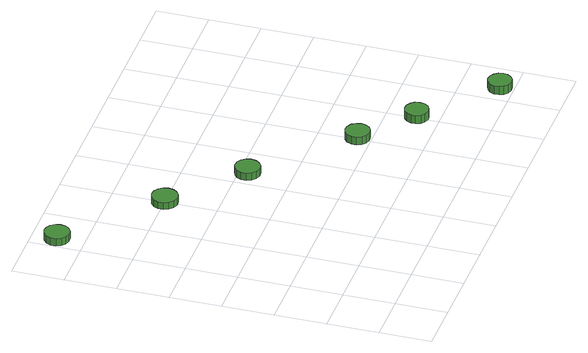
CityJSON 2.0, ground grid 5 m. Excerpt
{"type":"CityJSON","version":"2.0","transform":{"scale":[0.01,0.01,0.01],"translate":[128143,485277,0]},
"CityObjects":{
"tree1":{"type":"SolitaryVegetationObject","attributes":{"function":"something"},"geometry":[{"type":"MultiSurface","lod":"1","boundaries":[[[0,1,2,3,4,5,6,7,8,9,10,11,12,13,14]],[[15,16,17,18,19,20,21,22,23,24,25,26,27,28,29]],[[0,29,28,1]],[[1,28,27,2]],[[2,27,26,3]],[[3,26,25,4]],[[4,25,24,5]],[[5,24,23,6]],[[6,23,22,7]],[[7,22,21,8]],[[8,21,20,9]],[[9,20,19,10]],[[10,19,18,11]],[[11,18,17,12]],[[12,17,16,13]],[[13,16,15,14]],[[14,15,29,0]]]}]},
"tree2":{"type":"SolitaryVegetationObject","attributes":{"function":"something"},"geometry":[{"type":"MultiSurface","lod":"1","boundaries":[[[30,31,32,33,34,35,36,37,38,39,40,41,42,43,44]],[[45,46,47,48,49,50,51,52,53,54,55,56,57,58,59]],[[30,59,58,31]],[[31,58,57,32]],[[32,57,56,33]],[[33,56,55,34]],[[34,55,54,35]],[[35,54,53,36]],[[36,53,52,37]],[[37,52,51,38]],[[38,51,50,39]],[[39,50,49,40]],[[40,49,48,41]],[[41,48,47,42]],[[42,47,46,43]],[[43,46,45,44]],[[44,45,59,30]]]}]},
"tree3":{"type":"SolitaryVegetationObject","attributes":{"function":"something"},"geometry":[{"type":"MultiSurface","lod":"1","boundaries":[[[60,61,62,63,64,65,66,67,68,69,70,71,72,73,74]],[[75,76,77,78,79,80,81,82,83,84,85,86,87,88,89]],[[60,89,88,61]],[[61,88,87,62]],[[62,87,86,63]],[[63,86,85,64]],[[64,85,84,65]],[[65,84,83,66]],[[66,83,82,67]],[[67,82,81,68]],[[68,81,80,69]],[[69,80,79,70]],[[70,79,78,71]],[[71,78,77,72]],[[72,77,76,73]],[[73,76,75,74]],[[74,75,89,60]]]}]},
"tree4":{"type":"SolitaryVegetationObject","attributes":{"function":"something"},"geometry":[{"type":"MultiSurface","lod":"1","boundaries":[[[90,91,92,93,94,95,96,97,98,99,100,101,102,103,104]],[[105,106,107,108,109,110,111,112,113,114,115,116,117,118,119]],[[90,119,118,91]],[[91,118,117,92]],[[92,117,116,93]],[[93,116,115,94]],[[94,115,114,95]],[[95,114,113,96]],[[96,113,112,97]],[[97,112,111,98]],[[98,111,110,99]],[[99,110,109,100]],[[100,109,108,101]],[[101,108,107,102]],[[102,107,106,103]],[[103,106,105,104]],[[104,105,119,90]]]}]},
"tree5":{"type":"SolitaryVegetationObject","attributes":{"function":"something"},"geometry":[{"type":"MultiSurface","lod":"1","boundaries":[[[120,121,122,123,124,125,126,127,128,129,130,131,132,133,134]],[[135,136,137,138,139,140,141,142,143,144,145,146,147,148,149]],[[120,149,148,121]],[[121,148,147,122]],[[122,147,146,123]],[[123,146,145,124]],[[124,145,144,125]],[[125,144,143,126]],[[126,143,142,127]],[[127,142,141,128]],[[128,141,140,129]],[[129,140,139,130]],[[130,139,138,131]],[[131,138,137,132]],[[132,137,136,133]],[[133,136,135,134]],[[134,135,149,120]]]}]},
"tree6":{"type":"SolitaryVegetationObject","attributes":{"function":"something"},"geometry":[{"type":"MultiSurface","lod":"1","boundaries":[[[150,151,152,153,154,155,156,157,158,159,160,161,162,163,164]],[[165,166,167,168,169,170,171,172,173,174,175,176,177,178,179]],[[150,179,178,151]],[[151,178,177,152]],[[152,177,176,153]],[[153,176,175,154]],[[154,175,174,155]],[[155,174,173,156]],[[156,173,172,157]],[[157,172,171,158]],[[158,171,170,159]],[[159,170,169,160]],[[160,169,168,161]],[[161,168,167,162]],[[162,167,166,163]],[[163,166,165,164]],[[164,165,179,150]]]}]}
},
"vertices":[
[245,3262,97],[235,3311,97],[205,3352,97],[161,3377,97],[111,3383,97],[63,3367,97],[26,3333,97],[5,3287,97],[5,3237,97],[26,3191,97],[63,3157,97],[111,3142,97],[161,3147,97],[205,3172,97],[235,3213,97],[235,3213,21],[205,3172,21],[161,3147,21],[111,3142,21],[63,3157,21],[26,3191,21],[5,3237,21],[5,3287,21],[26,3333,21],[63,3367,21],[111,3383,21],[161,3377,21],[205,3352,21],[235,3311,21],[245,3262,21],
[1116,2501,91],[1106,2551,91],[1075,2593,91],[1030,2619,91],[979,2625,91],[929,2609,91],[891,2574,91],[870,2527,91],[870,2475,91],[891,2428,91],[929,2393,91],[979,2377,91],[1030,2382,91],[1075,2408,91],[1106,2450,91],[1106,2450,19],[1075,2408,19],[1030,2382,19],[979,2377,19],[929,2393,19],[891,2428,19],[870,2475,19],[870,2527,19],[891,2574,19],[929,2609,19],[979,2625,19],[1030,2619,19],[1075,2593,19],[1106,2551,19],[1116,2501,19],
[1791,1918,94],[1780,1968,94],[1751,2008,94],[1707,2034,94],[1657,2039,94],[1609,2023,94],[1572,1990,94],[1551,1944,94],[1551,1893,94],[1572,1847,94],[1609,1814,94],[1657,1798,94],[1707,1803,94],[1751,1829,94],[1780,1869,94],[1780,1869,18],[1751,1829,18],[1707,1803,18],[1657,1798,18],[1609,1814,18],[1572,1847,18],[1551,1893,18],[1551,1944,18],[1572,1990,18],[1609,2023,18],[1657,2039,18],[1707,2034,18],[1751,2008,18],[1780,1968,18],[1791,1918,18],
[2650,1135,93],[2639,1183,93],[2610,1223,93],[2567,1248,93],[2518,1253,93],[2471,1238,93],[2435,1205,93],[2415,1160,93],[2415,1110,93],[2435,1065,93],[2471,1032,93],[2518,1017,93],[2567,1022,93],[2610,1047,93],[2639,1087,93],[2639,1087,14],[2610,1047,14],[2567,1022,14],[2518,1017,14],[2471,1032,14],[2435,1065,14],[2415,1110,14],[2415,1160,14],[2435,1205,14],[2471,1238,14],[2518,1253,14],[2567,1248,14],[2610,1223,14],[2639,1183,14],[2650,1135,14],
[3132,721,99],[3122,767,99],[3095,805,99],[3054,828,99],[3007,833,99],[2962,819,99],[2927,787,99],[2908,744,99],[2908,697,99],[2927,654,99],[2962,623,99],[3007,608,99],[3054,613,99],[3095,636,99],[3122,675,99],[3122,675,12],[3095,636,12],[3054,613,12],[3007,608,12],[2962,623,12],[2927,654,12],[2908,697,12],[2908,744,12],[2927,787,12],[2962,819,12],[3007,833,12],[3054,828,12],[3095,805,12],[3122,767,12],[3132,721,12],
[3817,138,97],[3807,184,97],[3780,222,97],[3739,246,97],[3692,251,97],[3647,236,97],[3613,205,97],[3593,162,97],[3593,115,97],[3613,72,97],[3647,40,97],[3692,26,97],[3739,31,97],[3780,54,97],[3807,92,97],[3807,92,9],[3780,54,9],[3739,31,9],[3692,26,9],[3647,40,9],[3613,72,9],[3593,115,9],[3593,162,9],[3613,205,9],[3647,236,9],[3692,251,9],[3739,246,9],[3780,222,9],[3807,184,9],[3817,138,9]
]}
